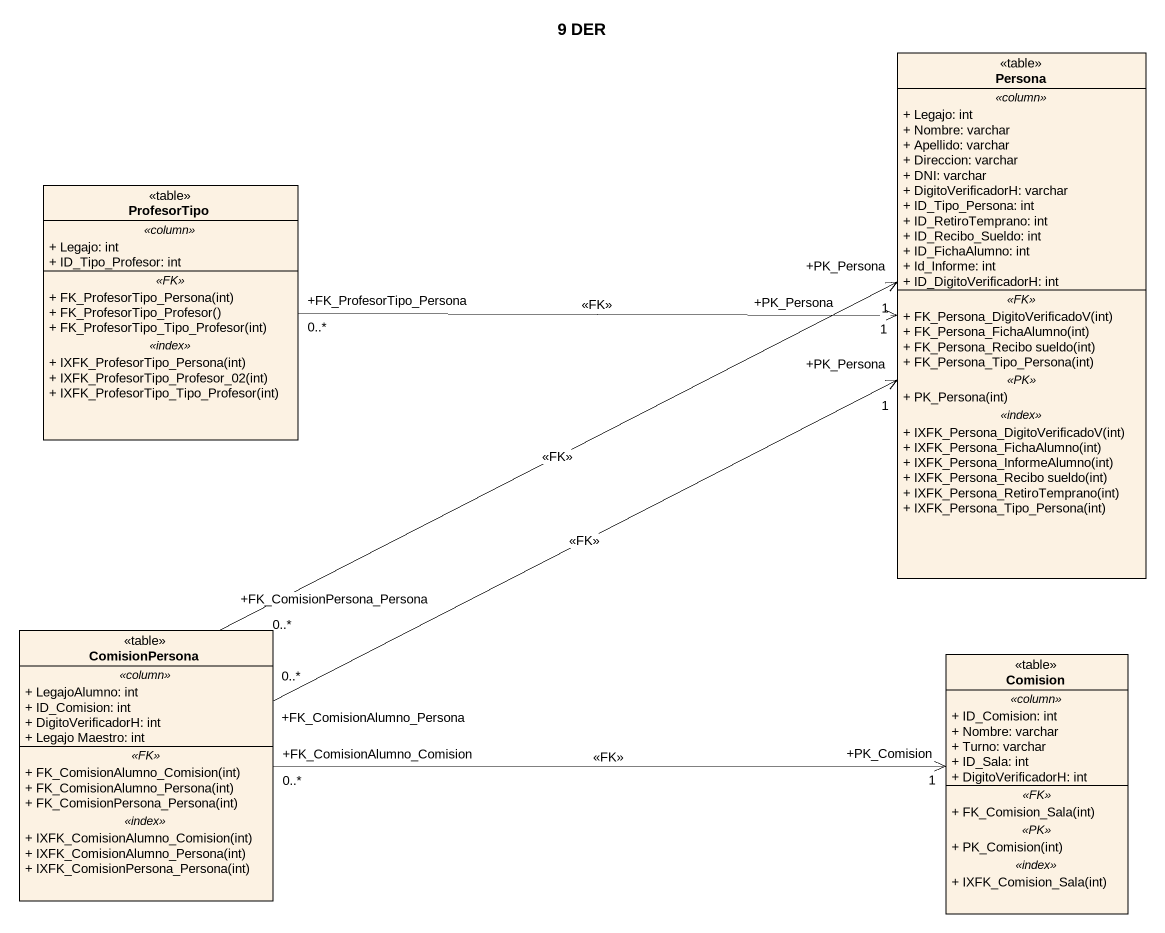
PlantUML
@startuml
title 9 DER
hide circle
hide empty members
skinparam classAttributeIconSize 0
class Persona <<table>> {
  .. <<column>> ..
  + Legajo: int
  + Nombre: varchar
  + Apellido: varchar
  + Direccion: varchar
  + DNI: varchar
  + DigitoVerificadorH: varchar
  + ID_Tipo_Persona: int
  + ID_RetiroTemprano: int
  + ID_Recibo_Sueldo: int
  + ID_FichaAlumno: int
  + Id_Informe: int
  + ID_DigitoVerificadorH: int
  .. <<FK>> ..
  + FK_Persona_DigitoVerificadoV(int)
  + FK_Persona_FichaAlumno(int)
  + FK_Persona_Recibo sueldo(int)
  + FK_Persona_Tipo_Persona(int)
  .. <<PK>> ..
  + PK_Persona(int)
  .. <<index>> ..
  + IXFK_Persona_DigitoVerificadoV(int)
  + IXFK_Persona_FichaAlumno(int)
  + IXFK_Persona_InformeAlumno(int)
  + IXFK_Persona_Recibo sueldo(int)
  + IXFK_Persona_RetiroTemprano(int)
  + IXFK_Persona_Tipo_Persona(int)
}
class ProfesorTipo <<table>> {
  .. <<column>> ..
  + Legajo: int
  + ID_Tipo_Profesor: int
  .. <<FK>> ..
  + FK_ProfesorTipo_Persona(int)
  + FK_ProfesorTipo_Profesor()
  + FK_ProfesorTipo_Tipo_Profesor(int)
  .. <<index>> ..
  + IXFK_ProfesorTipo_Persona(int)
  + IXFK_ProfesorTipo_Profesor_02(int)
  + IXFK_ProfesorTipo_Tipo_Profesor(int)
}
class ComisionPersona <<table>> {
  .. <<column>> ..
  + LegajoAlumno: int
  + ID_Comision: int
  + DigitoVerificadorH: int
  + Legajo Maestro: int
  .. <<FK>> ..
  + FK_ComisionAlumno_Comision(int)
  + FK_ComisionAlumno_Persona(int)
  + FK_ComisionPersona_Persona(int)
  .. <<index>> ..
  + IXFK_ComisionAlumno_Comision(int)
  + IXFK_ComisionAlumno_Persona(int)
  + IXFK_ComisionPersona_Persona(int)
}
class Comision <<table>> {
  .. <<column>> ..
  + ID_Comision: int
  + Nombre: varchar
  + Turno: varchar
  + ID_Sala: int
  + DigitoVerificadorH: int
  .. <<FK>> ..
  + FK_Comision_Sala(int)
  .. <<PK>> ..
  + PK_Comision(int)
  .. <<index>> ..
  + IXFK_Comision_Sala(int)
}
ProfesorTipo "+FK_ProfesorTipo_Persona\n0..*" -right-> "+PK_Persona\n1" Persona : <<FK>>
ComisionPersona "+FK_ComisionAlumno_Persona\n0..*" -right-> "+PK_Persona\n1" Persona : <<FK>>
ComisionPersona "+FK_ComisionPersona_Persona\n0..*" -right-> "+PK_Persona\n1" Persona : <<FK>>
ComisionPersona "+FK_ComisionAlumno_Comision\n0..*" -right-> "+PK_Comision\n1" Comision : <<FK>>
@enduml
